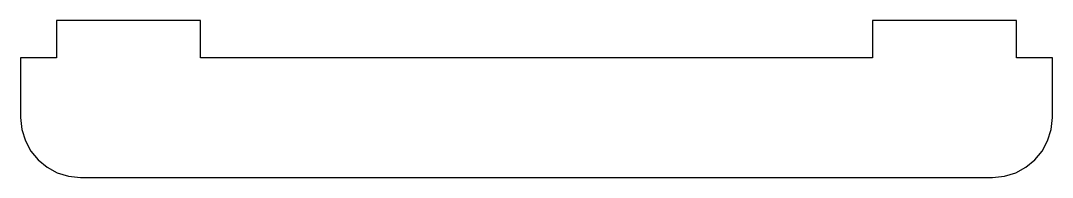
# Model space of a CAD drawing. Extents: x 0.1 to 86.1, y 0.1 to 13.2.
import ezdxf

# ---------------------------------------------------------------- set-up
doc = ezdxf.new("R2010")
doc.units = 0
doc.layers.add('Layer_1', color=7, linetype='CONTINUOUS')

msp = doc.modelspace()

# ---------------------------------------------------------------- linework, layer by layer
at = {"layer": 'Layer_1', "color": 7}
msp.add_lwpolyline([(3.10007, 13.200003), (3.10007, 10.099934), (0.100253, 10.099934), (0.100253, 5.100239), (0.20147, 4.090093), (0.491924, 3.150362), (0.951816, 2.300855), (1.56135, 1.561382), (2.300728, 0.951754), (3.150152, 0.491778), (4.089824, 0.201266), (5.099948, 0.100027), (81.099965, 0.100027), (82.11011, 0.201266), (83.049841, 0.491778), (83.899348, 0.951754), (84.638821, 1.561382), (85.24845, 2.300855), (85.708425, 3.150362), (85.998938, 4.090093), (86.100177, 5.100239), (86.100177, 10.099934), (83.099842, 10.099934), (83.099842, 13.200003), (71.100058, 13.200003), (71.100058, 10.099934), (15.099855, 10.099934), (15.099855, 13.200003), (3.10007, 13.200003)], close=True, dxfattribs=at)

doc.saveas('drawing.dxf')
